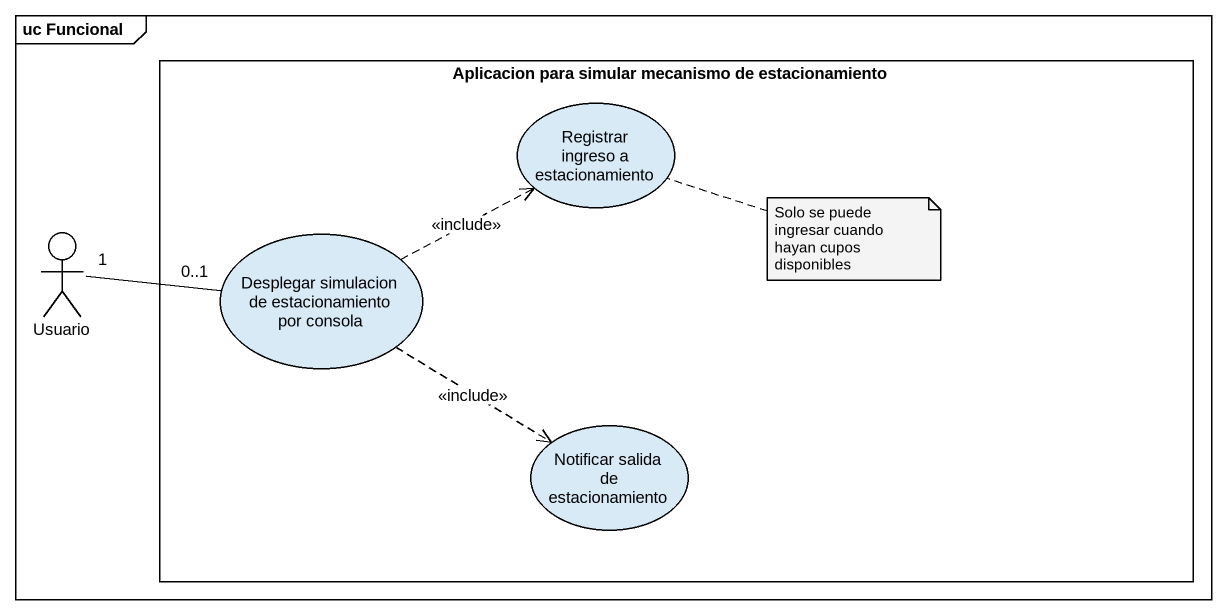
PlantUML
@startuml
mainframe uc Funcional
rectangle "Aplicacion para simular mecanismo de estacionamiento" as Aplicacion_para_simular {
  usecase "Registrar ingreso a estacionamiento" as Registrar_ingreso_a
  usecase "Desplegar simulacion de estacionamiento por consola" as Desplegar_simulacion_de
  usecase "Notificar salida de estacionamiento" as Notificar_salida_de
}
actor Usuario
Usuario "1" -right- "0..1" Desplegar_simulacion_de
Desplegar_simulacion_de .right.> Registrar_ingreso_a : <<include>>
Desplegar_simulacion_de ..> Notificar_salida_de : <<include>>
note right of Registrar_ingreso_a : Solo se puede ingresar cuando hayan cupos disponibles
@enduml
